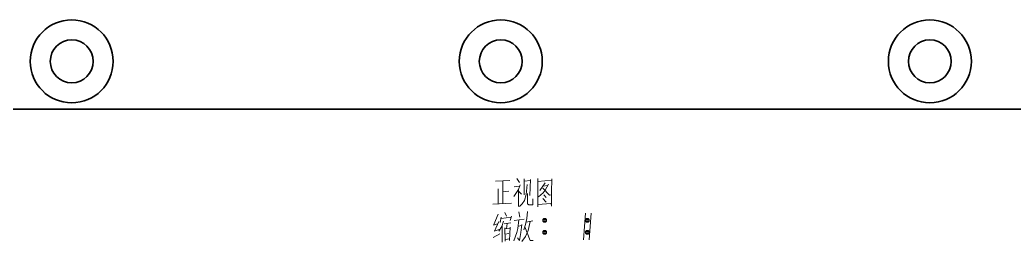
# Model space of a CAD drawing. Header units: millimetres. Extents: x -631 to 3210, y -561 to 2288.
# Drawn here: x -401.1 to -296.8, y 81.2 to 104.5 of the extents above; entities that cross this region are included whole.
import ezdxf

# ---------------------------------------------------------------- set-up
doc = ezdxf.new("R2010")
doc.units = ezdxf.units.MM
doc.layers.get('0').update_dxf_attribs({"lineweight": 18})

msp = doc.modelspace()

# ---------------------------------------------------------------- linework, layer by layer
at = {"color": 7, "lineweight": 35}
msp.add_line((-499.652, 95.176), (-203.652, 95.176), dxfattribs=at)
at = {"color": 7, "lineweight": 13}
for points in [[(-351.197, 87.616), (-349.692, 87.686)], [(-350.427, 87.616), (-350.427, 86.461), (-350.427, 85.271)], [(-348.957, 87.896), (-348.677, 87.476)], [(-348.187, 87.861), (-348.187, 86.181)], [(-347.522, 87.686), (-348.187, 87.616)], [(-347.592, 86.111), (-347.522, 87.791)], [(-346.752, 87.896), (-346.752, 86.426), (-346.752, 84.921)], [(-346.752, 87.861), (-346.752, 86.461), (-346.752, 85.061)], [(-345.282, 87.721), (-346.752, 87.581)], [(-345.317, 85.096), (-345.317, 86.461), (-345.282, 87.861)], [(-350.917, 86.811), (-350.917, 85.236)], [(-350.427, 86.496), (-349.797, 86.566)], [(-348.607, 87.231), (-348.782, 86.741), (-349.272, 86.006)], [(-349.237, 87.021), (-348.677, 87.091)], [(-348.782, 86.741), (-348.782, 84.956)], [(-348.782, 86.566), (-348.467, 86.251)], [(-347.873, 87.266), (-347.978, 86.216)], [(-345.982, 87.441), (-346.542, 86.636)], [(-346.228, 86.881), (-345.527, 86.146)], [(-346.192, 87.091), (-345.737, 87.161)], [(-346.192, 86.391), (-345.982, 86.671)], [(-345.982, 86.671), (-345.632, 87.301)], [(-348.397, 85.236), (-348.152, 85.586)], [(-347.978, 86.216), (-348.152, 85.586)], [(-347.837, 85.236), (-347.837, 86.321)], [(-347.277, 85.761), (-347.277, 85.131)], [(-346.682, 85.971), (-346.192, 86.391)], [(-346.228, 85.796), (-345.877, 85.411)], [(-346.123, 86.181), (-345.877, 85.901)], [(-345.527, 86.146), (-345.353, 86.181)], [(-351.478, 85.201), (-349.518, 85.306)], [(-348.677, 84.956), (-348.397, 85.236)], [(-347.697, 85.131), (-347.837, 85.236)], [(-347.277, 85.131), (-347.697, 85.131)], [(-346.752, 85.166), (-345.387, 85.271)], [(-345.317, 84.991), (-345.317, 85.096), (-345.387, 85.271)], [(-350.917, 84.151), (-351.373, 83.066)], [(-350.603, 83.836), (-350.707, 83.276)], [(-350.603, 83.696), (-349.552, 83.836)], [(-350.357, 83.416), (-350.532, 82.856)], [(-350.217, 84.326), (-350.042, 83.941)], [(-349.518, 83.941), (-349.657, 83.486)], [(-348.748, 83.556), (-348.853, 82.646), (-348.957, 82.226), (-349.272, 81.351)], [(-349.237, 83.486), (-348.187, 83.626)], [(-348.748, 84.396), (-348.643, 83.836)], [(-347.907, 83.696), (-348.047, 83.066)], [(-347.978, 83.311), (-347.277, 83.451)], [(-347.837, 84.431), (-347.907, 83.696)], [(-346.228, 83.521), (-345.842, 83.521)], [(-346.192, 83.626), (-345.877, 83.626)], [(-341.782, 84.256), (-341.887, 82.856), (-341.992, 81.456)], [(-341.782, 83.521), (-341.397, 83.521)], [(-341.748, 83.626), (-341.432, 83.626)], [(-341.187, 84.256), (-341.292, 82.856), (-341.397, 81.456)], [(-350.987, 83.136), (-351.407, 82.996)], [(-351.337, 82.366), (-350.812, 82.541)], [(-350.847, 83.381), (-351.302, 82.366)], [(-350.532, 82.856), (-350.847, 82.366)], [(-350.498, 82.926), (-350.498, 81.211)], [(-350.287, 83.136), (-349.587, 83.241)], [(-350.217, 82.716), (-350.182, 81.316)], [(-350.217, 82.611), (-349.692, 82.681)], [(-349.972, 83.171), (-350.042, 82.611)], [(-349.657, 82.786), (-349.728, 81.386)], [(-348.432, 83.066), (-348.537, 82.226), (-348.677, 81.386), (-348.887, 81.666)], [(-348.817, 82.891), (-348.432, 82.961)], [(-348.047, 83.066), (-348.222, 82.506)], [(-348.117, 82.821), (-347.557, 81.386)], [(-347.768, 82.436), (-348.047, 81.806)], [(-347.557, 83.381), (-347.768, 82.436)], [(-346.192, 83.381), (-345.877, 83.381)], [(-341.748, 83.381), (-341.432, 83.381)], [(-351.442, 81.701), (-350.742, 82.086)], [(-350.182, 82.051), (-349.797, 82.121)], [(-349.728, 81.561), (-350.147, 81.491)], [(-348.047, 81.806), (-348.432, 81.281)], [(-347.557, 81.386), (-347.242, 81.386)], [(-346.228, 82.261), (-345.842, 82.261)], [(-346.192, 82.366), (-345.877, 82.366)], [(-346.192, 82.121), (-345.877, 82.121)], [(-341.782, 82.261), (-341.397, 82.261)], [(-341.748, 82.366), (-341.432, 82.366)], [(-341.748, 82.121), (-341.432, 82.121)]]:
    msp.add_lwpolyline(points, dxfattribs=at)
for points in [[(-346.123, 83.311), (-345.947, 83.311), (-345.842, 83.416), (-345.842, 83.591), (-345.947, 83.696), (-346.123, 83.696), (-346.228, 83.591), (-346.228, 83.416)], [(-341.677, 83.311), (-341.502, 83.311), (-341.397, 83.416), (-341.397, 83.591), (-341.502, 83.696), (-341.677, 83.696), (-341.782, 83.591), (-341.782, 83.416)], [(-346.123, 82.051), (-345.947, 82.051), (-345.842, 82.156), (-345.842, 82.331), (-345.947, 82.436), (-346.123, 82.436), (-346.228, 82.331), (-346.228, 82.156)], [(-341.677, 82.051), (-341.502, 82.051), (-341.397, 82.156), (-341.397, 82.331), (-341.502, 82.436), (-341.677, 82.436), (-341.782, 82.331), (-341.782, 82.156)]]:
    msp.add_lwpolyline(points, close=True, dxfattribs=at)
at = {"color": 7, "lineweight": 35}
for centre, radius in [((-395.652, 100.176), 4.35), ((-350.652, 100.176), 4.35), ((-305.652, 100.176), 4.35), ((-395.652, 100.176), 2.25), ((-350.652, 100.176), 2.25), ((-305.652, 100.176), 2.25)]:
    msp.add_circle(centre, radius, dxfattribs=at)

doc.saveas('drawing.dxf')
